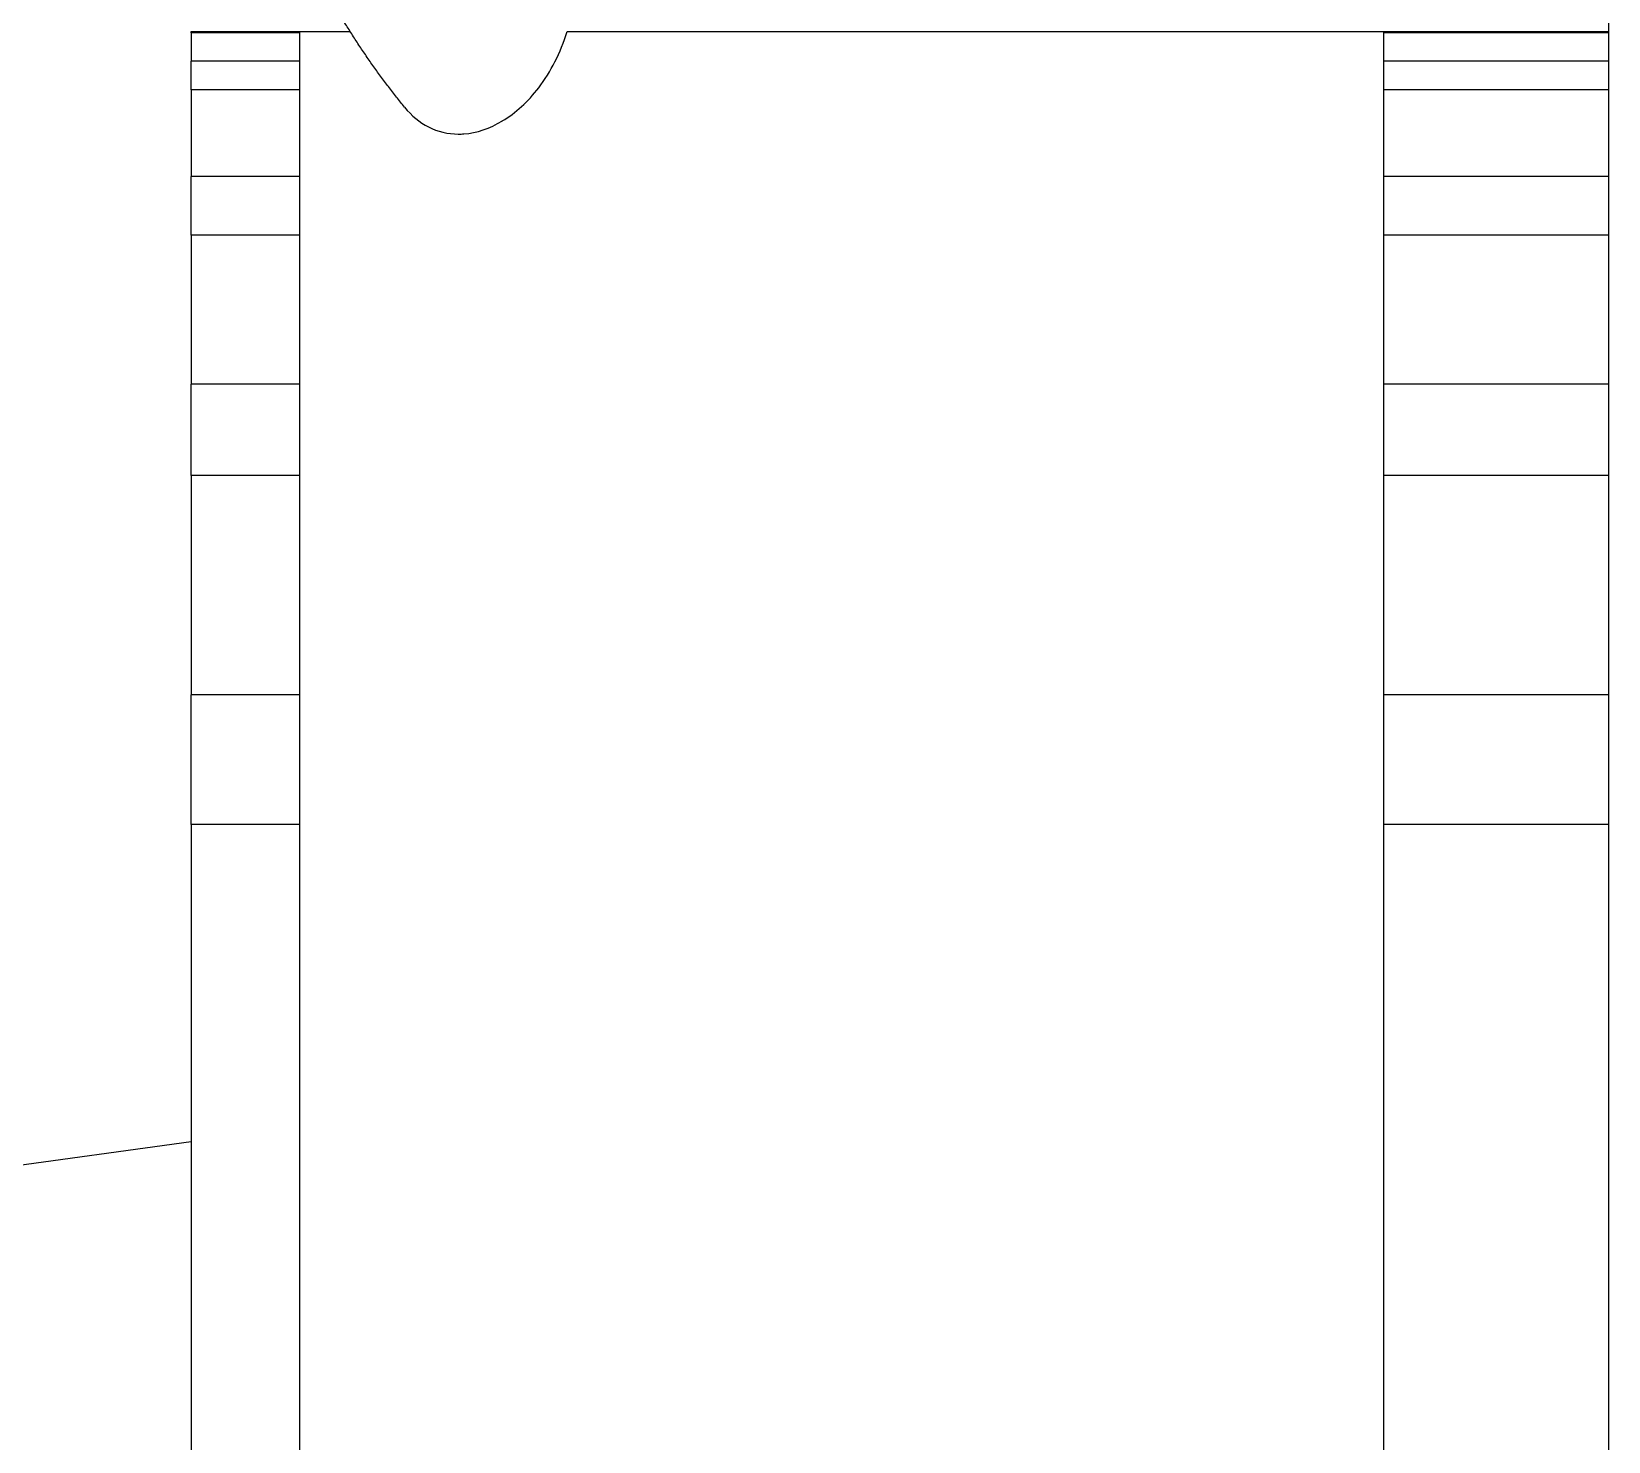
# Model space of a CAD drawing. Header units: millimetres. Extents: x 1218 to 72853, y -34712 to 16286.
# Drawn here: x 65618.3 to 65678.7, y 8940.1 to 8994.1 of the extents above; entities that cross this region are included whole.
import ezdxf

# ---------------------------------------------------------------- set-up
doc = ezdxf.new("R2010")
doc.units = ezdxf.units.MM

# ---------------------------------------------------------------- blocks, each defined once
blk = doc.blocks.new('BOM-FRONT EQ')
at = {"lineweight": -2}
for p, q in [((304.786, 814.325), (304.786, 598.917)), ((304.786, 814.325), (304.786, 598.917)), ((304.786, 814.325), (304.786, 598.917)), ((250.469, 737.857), (256.562, 737.857)), ((250.469, 737.811), (250.469, 737.857)), ((250.469, 737.857), (256.562, 737.857)), ((250.469, 737.811), (250.469, 737.857)), ((250.469, 737.857), (256.562, 737.857)), ((250.469, 737.811), (250.469, 737.857)), ((254.622, 737.811), (250.469, 737.811)), ((250.469, 737.811), (250.469, 736.72)), ((254.622, 737.811), (250.469, 737.811)), ((250.469, 737.811), (250.469, 736.72)), ((254.622, 737.811), (250.469, 737.811)), ((250.469, 737.811), (250.469, 736.72)), ((254.623, 737.857), (256.563, 737.857)), ((254.623, 737.857), (254.623, 624.43)), ((254.623, 737.857), (256.563, 737.857)), ((254.623, 737.857), (254.623, 624.43)), ((254.623, 737.857), (256.563, 737.857)), ((254.623, 737.857), (254.623, 624.43)), ((264.881, 737.857), (275.391, 737.857)), ((264.881, 737.857), (275.391, 737.857)), ((264.881, 737.857), (275.391, 737.857)), ((275.348, 737.857), (275.433, 737.857)), ((275.348, 737.857), (275.433, 737.857)), ((275.348, 737.857), (275.433, 737.857)), ((275.391, 737.857), (296.159, 737.857)), ((275.391, 737.857), (296.159, 737.857)), ((275.391, 737.857), (296.159, 737.857)), ((294.219, 737.857), (304.786, 737.857)), ((294.219, 737.857), (304.786, 737.857)), ((294.219, 737.857), (304.786, 737.857)), ((296.159, 737.857), (296.159, 624.43)), ((296.159, 737.857), (296.159, 624.43)), ((296.159, 737.857), (296.159, 624.43)), ((304.786, 737.811), (296.159, 737.811)), ((304.786, 737.811), (296.159, 737.811)), ((304.786, 737.811), (296.159, 737.811)), ((254.622, 736.72), (250.469, 736.72)), ((250.469, 735.623), (250.469, 736.72)), ((254.622, 736.72), (250.469, 736.72)), ((250.469, 735.623), (250.469, 736.72)), ((254.622, 736.72), (250.469, 736.72)), ((250.469, 735.623), (250.469, 736.72)), ((304.786, 736.72), (296.159, 736.72)), ((304.786, 736.72), (296.159, 736.72)), ((304.786, 736.72), (296.159, 736.72)), ((254.622, 735.623), (250.469, 735.623)), ((250.469, 735.623), (250.469, 732.299)), ((254.622, 735.623), (250.469, 735.623)), ((250.469, 735.623), (250.469, 732.299)), ((254.622, 735.623), (250.469, 735.623)), ((250.469, 735.623), (250.469, 732.299)), ((304.786, 735.623), (296.159, 735.623)), ((304.786, 735.623), (296.159, 735.623)), ((304.786, 735.623), (296.159, 735.623)), ((254.622, 732.299), (250.469, 732.299)), ((250.469, 730.055), (250.469, 732.299)), ((254.622, 732.299), (250.469, 732.299)), ((250.469, 730.055), (250.469, 732.299)), ((254.622, 732.299), (250.469, 732.299)), ((250.469, 730.055), (250.469, 732.299)), ((304.786, 732.299), (296.159, 732.299)), ((304.786, 732.299), (296.159, 732.299)), ((304.786, 732.299), (296.159, 732.299)), ((254.622, 730.055), (250.469, 730.055)), ((250.469, 730.055), (250.469, 724.342)), ((254.622, 730.055), (250.469, 730.055)), ((250.469, 730.055), (250.469, 724.342)), ((254.622, 730.055), (250.469, 730.055)), ((250.469, 730.055), (250.469, 724.342)), ((304.786, 730.055), (296.159, 730.055)), ((304.786, 730.055), (296.159, 730.055)), ((304.786, 730.055), (296.159, 730.055)), ((254.622, 724.342), (250.469, 724.342)), ((250.469, 720.84), (250.469, 724.342)), ((254.622, 724.342), (250.469, 724.342)), ((250.469, 720.84), (250.469, 724.342)), ((254.622, 724.342), (250.469, 724.342)), ((250.469, 720.84), (250.469, 724.342)), ((304.786, 724.342), (296.159, 724.342)), ((304.786, 724.342), (296.159, 724.342)), ((304.786, 724.342), (296.159, 724.342)), ((254.622, 720.84), (250.469, 720.84)), ((250.469, 720.84), (250.469, 712.431)), ((254.622, 720.84), (250.469, 720.84)), ((250.469, 720.84), (250.469, 712.431)), ((254.622, 720.84), (250.469, 720.84)), ((250.469, 720.84), (250.469, 712.431)), ((304.786, 720.84), (296.159, 720.84)), ((304.786, 720.84), (296.159, 720.84)), ((304.786, 720.84), (296.159, 720.84)), ((254.622, 712.431), (250.469, 712.431)), ((250.469, 707.464), (250.469, 712.431)), ((254.622, 712.431), (250.469, 712.431)), ((250.469, 707.464), (250.469, 712.431)), ((254.622, 712.431), (250.469, 712.431)), ((250.469, 707.464), (250.469, 712.431)), ((304.786, 712.431), (296.159, 712.431)), ((304.786, 712.431), (296.159, 712.431)), ((304.786, 712.431), (296.159, 712.431)), ((254.622, 707.464), (250.469, 707.464)), ((250.469, 707.464), (250.469, 656.288)), ((254.622, 707.464), (250.469, 707.464)), ((250.469, 707.464), (250.469, 656.288)), ((254.622, 707.464), (250.469, 707.464)), ((250.469, 707.464), (250.469, 656.288)), ((304.786, 707.464), (296.159, 707.464)), ((304.786, 707.464), (296.159, 707.464)), ((304.786, 707.464), (296.159, 707.464)), ((167.396, 683.819), (250.469, 695.322)), ((167.396, 683.819), (250.469, 695.322)), ((167.396, 683.819), (250.469, 695.322))]:
    blk.add_line(p, q, dxfattribs=at)
for centre, radius, start, end in [((260.692, 736.409), 2.483, 242.81133, 270.30088), ((260.692, 736.409), 2.483, 242.81133, 270.30088), ((260.692, 736.409), 2.483, 242.81133, 270.30088), ((260.704, 736.669), 2.744, 270.02696, 274.50946), ((260.704, 736.669), 2.744, 270.02696, 274.50946), ((260.704, 736.669), 2.744, 270.02696, 274.50946)]:
    blk.add_arc(centre, radius, start, end, dxfattribs=at)
for centre, major_axis, ratio, start_param, end_param in [((256.131, 745.251), (-5.94, 11.031), 0.637642, 3.422394, 3.694887), ((256.131, 745.251), (-5.94, 11.031), 0.637642, 3.422394, 3.694887), ((256.131, 745.251), (-5.94, 11.031), 0.637642, 3.422394, 3.694887), ((261.112, 739.301), (1.093, 5.332), 0.735127, 3.733846, 4.131243), ((261.112, 739.301), (1.093, 5.332), 0.735127, 3.733846, 4.131243), ((261.112, 739.301), (1.093, 5.332), 0.735127, 3.733846, 4.131243), ((265.965, 750.246), (6.153, 16.16), 0.378915, 2.92639, 3.099184), ((265.965, 750.246), (6.153, 16.16), 0.378915, 2.92639, 3.099184), ((265.965, 750.246), (6.153, 16.16), 0.378915, 2.92639, 3.099184), ((261.515, 738.326), (1.78, 4.208), 0.724221, 3.501016, 3.921947), ((261.515, 738.326), (1.78, 4.208), 0.724221, 3.501016, 3.921947), ((261.515, 738.326), (1.78, 4.208), 0.724221, 3.501016, 3.921947)]:
    blk.add_ellipse(centre, major_axis=major_axis, ratio=ratio, start_param=start_param, end_param=end_param, dxfattribs=at)
blk.add_open_spline([(258.647, 734.957), (258.541, 735.086), (258.333, 735.347), (258.026, 735.744), (257.725, 736.147), (257.431, 736.556), (257.142, 736.972), (256.86, 737.393), (256.584, 737.82), (256.285, 738.299), (255.967, 738.83), (255.633, 739.416), (255.31, 740.011), (254.992, 740.625), (254.681, 741.257), (254.405, 741.848), (254.165, 742.386), (253.959, 742.867), (253.759, 743.353), (253.566, 743.843), (253.38, 744.337), (253.199, 744.835), (253.026, 745.336), (252.859, 745.841), (252.699, 746.349), (252.546, 746.859), (252.399, 747.373), (252.259, 747.89), (252.125, 748.41), (251.999, 748.932), (251.879, 749.457), (251.766, 749.984), (251.66, 750.514), (251.56, 751.045), (251.468, 751.578), (251.382, 752.113), (251.303, 752.65), (251.23, 753.188), (251.165, 753.728), (251.107, 754.269), (251.055, 754.811), (251.01, 755.354), (250.972, 755.898), (250.941, 756.443), (250.917, 756.988), (250.9, 757.533), (250.89, 758.079), (250.887, 758.443), (250.887, 758.625)], degree=3, knots=[0, 0, 0, 0, 0.782712, 1.567627, 2.354755, 3.144115, 3.935719, 4.729577, 5.525697, 6.323951, 7.37605, 8.431911, 9.491643, 10.555021, 11.675198, 12.799392, 13.617162, 14.43759, 15.259592, 16.084131, 16.910164, 17.738605, 18.568514, 19.40069, 20.23345, 21.068329, 21.904539, 22.742712, 23.582113, 24.423311, 25.26563, 26.109578, 26.954135, 27.800138, 28.647049, 29.495226, 30.344206, 31.194267, 32.044991, 32.896608, 33.74859, 34.601263, 35.454339, 36.307913, 37.161766, 38.015919, 38.870211, 39.724603, 39.724603, 39.724603, 39.724603], dxfattribs=at)
blk.add_open_spline([(258.647, 734.957), (258.541, 735.086), (258.333, 735.347), (258.026, 735.744), (257.725, 736.147), (257.431, 736.556), (257.142, 736.972), (256.86, 737.393), (256.584, 737.82), (256.285, 738.299), (255.967, 738.83), (255.633, 739.416), (255.31, 740.011), (254.992, 740.625), (254.681, 741.257), (254.405, 741.848), (254.165, 742.386), (253.959, 742.867), (253.759, 743.353), (253.566, 743.843), (253.38, 744.337), (253.199, 744.835), (253.026, 745.336), (252.859, 745.841), (252.699, 746.349), (252.546, 746.859), (252.399, 747.373), (252.259, 747.89), (252.125, 748.41), (251.999, 748.932), (251.879, 749.457), (251.766, 749.984), (251.66, 750.514), (251.56, 751.045), (251.468, 751.578), (251.382, 752.113), (251.303, 752.65), (251.23, 753.188), (251.165, 753.728), (251.107, 754.269), (251.055, 754.811), (251.01, 755.354), (250.972, 755.898), (250.941, 756.443), (250.917, 756.988), (250.9, 757.533), (250.89, 758.079), (250.887, 758.443), (250.887, 758.625)], degree=3, knots=[0, 0, 0, 0, 0.782712, 1.567627, 2.354755, 3.144115, 3.935719, 4.729577, 5.525697, 6.323951, 7.37605, 8.431911, 9.491643, 10.555021, 11.675198, 12.799392, 13.617162, 14.43759, 15.259592, 16.084131, 16.910164, 17.738605, 18.568514, 19.40069, 20.23345, 21.068329, 21.904539, 22.742712, 23.582113, 24.423311, 25.26563, 26.109578, 26.954135, 27.800138, 28.647049, 29.495226, 30.344206, 31.194267, 32.044991, 32.896608, 33.74859, 34.601263, 35.454339, 36.307913, 37.161766, 38.015919, 38.870211, 39.724603, 39.724603, 39.724603, 39.724603], dxfattribs=at)
blk.add_open_spline([(258.647, 734.957), (258.541, 735.086), (258.333, 735.347), (258.026, 735.744), (257.725, 736.147), (257.431, 736.556), (257.142, 736.972), (256.86, 737.393), (256.584, 737.82), (256.285, 738.299), (255.967, 738.83), (255.633, 739.416), (255.31, 740.011), (254.992, 740.625), (254.681, 741.257), (254.405, 741.848), (254.165, 742.386), (253.959, 742.867), (253.759, 743.353), (253.566, 743.843), (253.38, 744.337), (253.199, 744.835), (253.026, 745.336), (252.859, 745.841), (252.699, 746.349), (252.546, 746.859), (252.399, 747.373), (252.259, 747.89), (252.125, 748.41), (251.999, 748.932), (251.879, 749.457), (251.766, 749.984), (251.66, 750.514), (251.56, 751.045), (251.468, 751.578), (251.382, 752.113), (251.303, 752.65), (251.23, 753.188), (251.165, 753.728), (251.107, 754.269), (251.055, 754.811), (251.01, 755.354), (250.972, 755.898), (250.941, 756.443), (250.917, 756.988), (250.9, 757.533), (250.89, 758.079), (250.887, 758.443), (250.887, 758.625)], degree=3, knots=[0, 0, 0, 0, 0.782712, 1.567627, 2.354755, 3.144115, 3.935719, 4.729577, 5.525697, 6.323951, 7.37605, 8.431911, 9.491643, 10.555021, 11.675198, 12.799392, 13.617162, 14.43759, 15.259592, 16.084131, 16.910164, 17.738605, 18.568514, 19.40069, 20.23345, 21.068329, 21.904539, 22.742712, 23.582113, 24.423311, 25.26563, 26.109578, 26.954135, 27.800138, 28.647049, 29.495226, 30.344206, 31.194267, 32.044991, 32.896608, 33.74859, 34.601263, 35.454339, 36.307913, 37.161766, 38.015919, 38.870211, 39.724603, 39.724603, 39.724603, 39.724603], dxfattribs=at)

msp = doc.modelspace()

# ---------------------------------------------------------------- block references
at = {"lineweight": -2}
msp.add_blockref('BOM-FRONT EQ', (65373.957, 8256.288, 0), dxfattribs=at)

doc.saveas('drawing.dxf')
